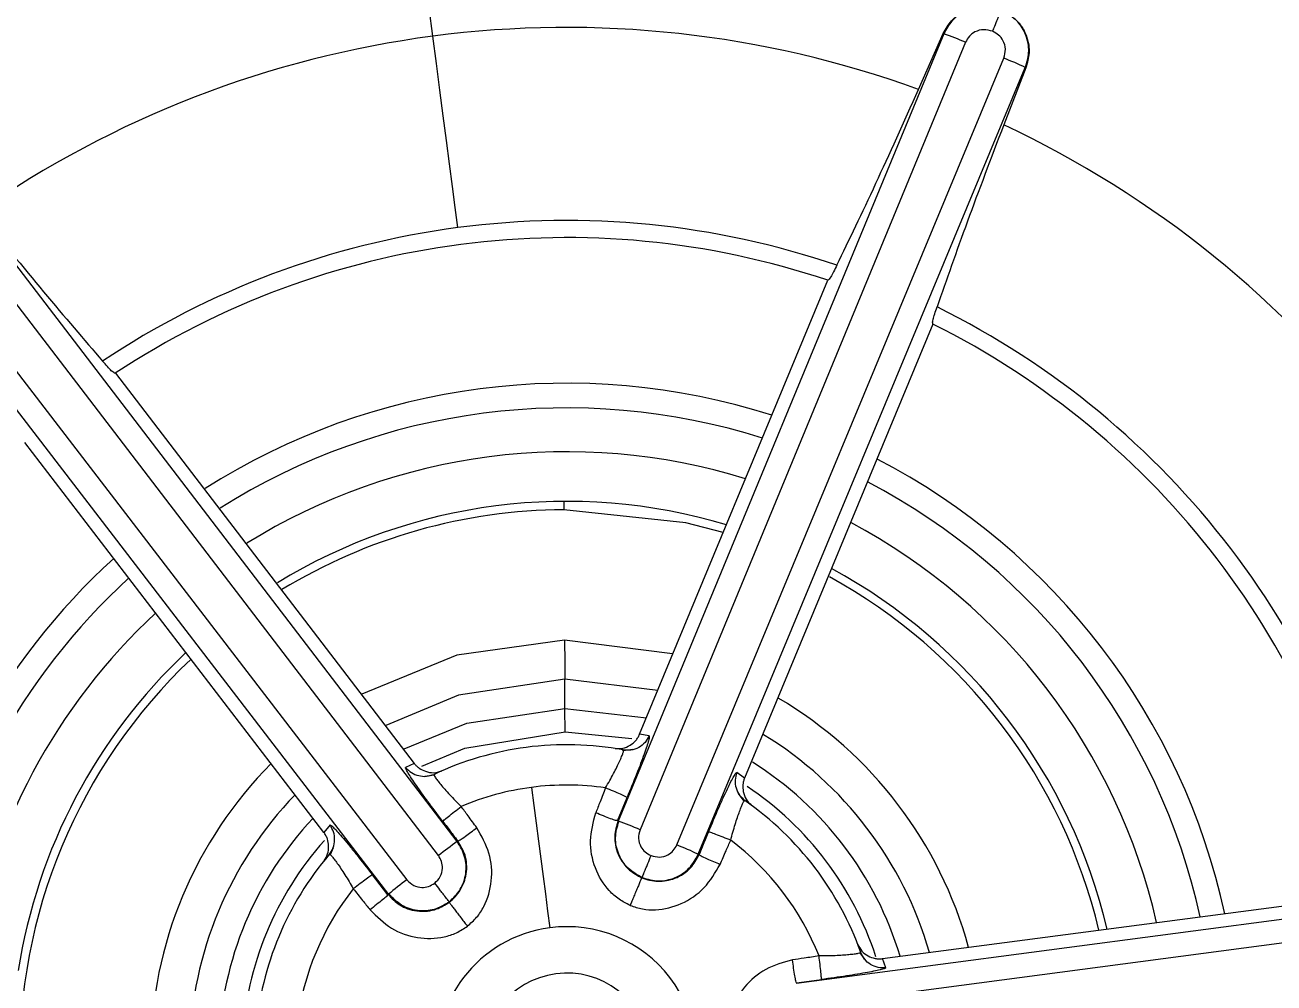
# Model space of a CAD drawing. Extents: x 832 to 912, y 781 to 934.
# Drawn here: x 840.846 to 841.476, y 856.166 to 856.649 of the extents above; entities that cross this region are included whole.
import ezdxf

# ---------------------------------------------------------------- set-up
doc = ezdxf.new("R2010")
doc.units = 0
doc.header["$MEASUREMENT"] = 0
doc.layers.add('1', color=4, linetype='Continuous')

# ---------------------------------------------------------------- blocks, each defined once
blk = doc.blocks.new('2026 SOVEREIGN HL')
at = {"layer": '1', "color": 3, "linetype": 'Continuous', "lineweight": 25}
for p, q in [((9.58045, 59.55015), (9.41612, 59.15281)), ((9.59143, 59.54582), (9.4271, 59.14848)), ((9.56767, 59.52201), (9.58013, 59.55028)), ((9.58045, 59.55015), (9.58013, 59.55028)), ((9.4457, 59.14077), (9.61075, 59.53781)), ((9.45651, 59.13606), (9.62157, 59.5331)), ((9.62189, 59.53296), (9.61068, 59.50414)), ((9.62189, 59.53296), (9.62157, 59.5331)), ((9.33482, 59.14248), (9.0735, 59.48394)), ((9.32533, 59.13546), (9.06402, 59.47692)), ((9.04742, 59.46419), (9.30935, 59.12321)), ((9.03818, 59.45685), (9.30012, 59.11587)), ((9.42689, 59.19666), (9.52186, 59.4257)), ((9.57491, 59.40365), (9.47984, 59.17454)), ((9.16228, 59.3788), (9.31316, 59.18192)), ((9.26753, 59.14713), (9.11666, 59.34389)), ((9.38922, 59.20966), (9.38915, 59.22439)), ((9.43606, 59.21877), (9.38915, 59.22439)), ((9.38928, 59.19786), (9.38922, 59.20966)), ((9.38922, 59.20966), (9.43035, 59.20499)), ((9.38928, 59.19786), (9.423, 59.19453)), ((9.43169, 59.19584), (9.42689, 59.19666)), ((9.41801, 59.18886), (9.41864, 59.18875)), ((9.42353, 59.18888), (9.41867, 59.18832)), ((9.31316, 59.18192), (9.30876, 59.17992)), ((9.32325, 59.17599), (9.3184, 59.17529)), ((9.32316, 59.17641), (9.32378, 59.1767)), ((9.47984, 59.17454), (9.47591, 59.17735)), ((9.47974, 59.16285), (9.47673, 59.16669)), ((9.41571, 59.15298), (9.42056, 59.16469)), ((9.27063, 59.15087), (9.26753, 59.14713)), ((9.41571, 59.15298), (9.41612, 59.15281)), ((9.33482, 59.14248), (9.33518, 59.14275)), ((9.27227, 59.13938), (9.27066, 59.13582)), ((9.45651, 59.13606), (9.45693, 59.13589)), ((9.29976, 59.11559), (9.29204, 59.12565)), ((9.93238, 59.12717), (9.50612, 59.07082)), ((9.29976, 59.11559), (9.30012, 59.11587)), ((9.93412, 59.1155), (9.50786, 59.05915)), ((9.54948, 59.08342), (9.79531, 59.11569)), ((9.54106, 59.08244), (9.53814, 59.08636)), ((9.55117, 59.07886), (9.54948, 59.08342)), ((9.50606, 59.07127), (9.51862, 59.07292)), ((9.50606, 59.07127), (9.50612, 59.07082))]:
    blk.add_line(p, q, dxfattribs=at)
at = {"layer": '1', "color": 3, "linetype": 'Continuous', "lineweight": 25, "flags": 128}
for points in [[(9.32251, 59.54889), (9.32064, 59.56307), (9.31874, 59.57759), (9.31679, 59.5924), (9.31482, 59.60746), (9.31281, 59.62271), (9.31079, 59.63812), (9.30875, 59.65364), (9.30671, 59.66922)], [(9.33518, 59.45231), (9.33386, 59.46239), (9.33245, 59.47311), (9.33097, 59.48443), (9.3294, 59.49633), (9.32777, 59.50876), (9.32608, 59.52169), (9.32432, 59.53508), (9.32251, 59.54889)], [(9.38869, 59.31415), (9.38869, 59.31374), (9.38871, 59.30997)], [(9.46909, 59.29843), (9.45018, 59.30336), (9.38871, 59.30997)], [(9.38905, 59.24405), (9.33469, 59.23661), (9.28671, 59.21686)], [(9.38905, 59.24405), (9.38906, 59.24033), (9.38908, 59.23675), (9.3891, 59.23344), (9.38912, 59.2305), (9.38913, 59.22805), (9.38914, 59.22617), (9.38914, 59.22494), (9.38915, 59.22439)], [(9.44367, 59.23711), (9.44348, 59.23716), (9.38905, 59.24405)], [(9.38915, 59.22439), (9.33551, 59.2164), (9.29877, 59.20107)], [(9.30803, 59.18931), (9.33973, 59.20228), (9.38922, 59.20966)], [(9.31692, 59.18062), (9.33865, 59.18958), (9.38928, 59.19786)], [(9.37226, 59.16984), (9.37345, 59.16077), (9.37464, 59.15171), (9.37583, 59.14268), (9.37701, 59.13371), (9.37817, 59.12484), (9.37932, 59.11607), (9.38045, 59.10744), (9.38157, 59.09898)]]:
    blk.add_lwpolyline(points, dxfattribs=at)
at = {"layer": '1', "color": 3, "linetype": 'Continuous', "lineweight": 25}
for centre, radius, start, end in [((9.39011, 59.03388), 0.99998, 277.47859, 97.47859), ((9.39011, 59.03388), 0.99998, 97.47859, 277.47859), ((9.39011, 59.03388), 0.99604, 11.01135, 101.01135), ((9.39011, 59.03388), 0.98947, 281.01135, 101.01135), ((9.39011, 59.03388), 0.99604, 101.01135, 191.01135), ((9.39011, 59.03388), 0.98947, 101.01135, 281.01135), ((9.39011, 59.03388), 0.97195, 281.01135, 101.01135), ((9.39011, 59.03388), 0.97195, 101.01135, 281.01135), ((9.39011, 59.03388), 0.90391, 281.35502, 101.01135), ((9.39011, 59.03388), 0.90391, 101.35502, 281.01135), ((9.39011, 59.03388), 0.85234, 281.35501, 101.01135), ((9.39011, 59.03388), 0.84763, 277.47859, 97.12379), ((9.39011, 59.03388), 0.8484, 97.47859, 200.98674), ((9.39011, 59.03388), 0.84763, 97.47859, 277.12379), ((9.39011, 59.03388), 0.85234, 101.35501, 281.01135), ((9.39011, 59.03388), 0.83242, 277.47859, 97.12378), ((9.39011, 59.03388), 0.8484, 327.37056, 80.98674), ((9.39011, 59.03388), 0.83242, 97.47859, 277.12378), ((9.39011, 59.03388), 0.65726, 49.48764, 127.79333), ((9.39011, 59.03388), 0.65571, 100.11736, 137.03361), ((9.39011, 59.03388), 0.64079, 7.47859, 97.47859), ((9.39011, 59.03388), 0.64079, 97.47859, 187.47859), ((9.39011, 59.03388), 0.51943, 70.01125, 97.47859), ((9.39011, 59.03388), 0.51943, 97.47859, 124.87208), ((9.51628, 59.37133), 0.18999, 66.69915, 70.25685), ((9.54008, 59.36069), 0.1907, 64.70204, 68.24675), ((9.39011, 59.03388), 0.51943, 10.01124, 64.87197), ((9.39011, 59.03388), 0.42202, 97.47859, 123.71338), ((9.39011, 59.03388), 0.42202, 71.15284, 97.47859), ((9.39011, 59.03388), 0.41338, 71.41557, 123.44905), ((9.39011, 59.03388), 0.42202, 11.15285, 63.71338), ((9.39011, 59.03388), 0.41338, 11.4197, 63.44905), ((9.39011, 59.03388), 0.33989, 72.26719, 122.48602), ((9.39011, 59.03388), 0.32746, 72.44939, 122.2939), ((9.39011, 59.03388), 0.30531, 72.81115, 121.91261), ((9.39011, 59.03388), 0.33989, 12.26719, 62.55224), ((9.39011, 59.03388), 0.32746, 12.44939, 62.36564), ((9.39011, 59.03388), 0.28028, 73.28894, 121.40936), ((9.39011, 59.03388), 0.27609, 90.2906, 121.37057), ((9.39011, 59.03388), 0.30531, 12.81115, 61.99532), ((9.39011, 59.03388), 0.33989, 132.26719, 171.07548), ((9.39011, 59.03388), 0.28028, 13.28894, 61.50655), ((9.39011, 59.03388), 0.32746, 132.44939, 171.07548), ((9.39011, 59.03388), 0.27609, 13.37732, 61.29747), ((9.39011, 59.03388), 0.30531, 132.81115, 171.07548), ((9.39011, 59.03388), 0.28028, 133.28894, 171.07548), ((9.39011, 59.03388), 0.27609, 133.37732, 181.41001), ((9.39011, 59.03388), 0.99604, 281.01135, 11.01135), ((9.39011, 59.03388), 0.21017, 15.23747, 59.38079), ((9.39011, 59.03388), 0.19051, 16.04377, 58.55249), ((9.39011, 59.03388), 0.15748, 97.47859, 115.16101), ((9.39011, 59.03388), 0.15748, 79.56164, 97.47859), ((9.39011, 59.03388), 0.21017, 135.23747, 179.42687), ((9.39011, 59.03388), 0.17578, 16.76788, 57.76347), ((9.39011, 59.03388), 0.13713, 97.47911, 112.88828), ((9.39011, 59.03388), 0.13713, 81.77981, 97.47911), ((9.39011, 59.03388), 0.16398, 17.92973, 56.29248), ((9.39011, 59.03388), 0.19051, 136.04377, 178.56986), ((9.39011, 59.03388), 0.15748, 19.55824, 55.16747), ((9.39011, 59.03388), 0.17578, 136.76788, 177.94909), ((9.35168, 58.97327), 0.19076, 66.71018, 70.25418), ((9.39011, 59.03388), 0.16398, 138.25242, 176.92929), ((9.44272, 58.98657), 0.1896, 124.68817, 128.25389), ((9.39011, 59.03388), 0.13713, 21.77998, 52.88739), ((9.39011, 59.03388), 0.15748, 139.55824, 175.1673), ((9.37441, 58.96225), 0.19223, 64.71616, 68.23263), ((9.4236, 58.97002), 0.1911, 126.71323, 130.25037), ((9.39011, 59.03388), 0.13713, 141.78094, 172.88762), ((9.39011, 59.03388), 0.64079, 277.47859, 7.47859), ((9.39011, 59.03388), 0.06566, 97.47911, 277.47859), ((9.39011, 59.03388), 0.06566, 277.47859, 97.47911), ((9.39011, 59.03388), 0.04225, 7.47859, 187.47859), ((9.39011, 59.03388), 0.51943, 310.01127, 4.87197)]:
    blk.add_arc(centre, radius, start, end, dxfattribs=at)
for points, knots in [([(7.83516, 59.0284), (7.83538, 59.04761), (7.83593, 59.09549), (7.84146, 59.17634), (7.85258, 59.26481), (7.8679, 59.3471), (7.88229, 59.40792), (7.89481, 59.45392), (7.90554, 59.48998), (7.91772, 59.52752), (7.93148, 59.56648), (7.95078, 59.61674), (7.97427, 59.67151), (7.99968, 59.72428), (8.01692, 59.75731), (8.02674, 59.77539), (8.04345, 59.80561), (8.07847, 59.86464), (8.13665, 59.94979), (8.20164, 60.03137), (8.2557, 60.09105), (8.29712, 60.13316), (8.33149, 60.16611), (8.36945, 60.20028), (8.41415, 60.23786), (8.46166, 60.27466), (8.50737, 60.3072), (8.54283, 60.33077), (8.5792, 60.35374), (8.62872, 60.38305), (8.70025, 60.42101), (8.7814, 60.45801), (8.85948, 60.48827), (8.91886, 60.50802), (8.96469, 60.52159), (9.00107, 60.53143), (9.03941, 60.54079), (9.07972, 60.54955), (9.1337, 60.55976), (9.19417, 60.56873), (9.2536, 60.57481), (9.29027, 60.57739), (9.30839, 60.57837), (9.31441, 60.57866), (9.34393, 60.58004), (9.41056, 60.58126), (9.51442, 60.57651), (9.61783, 60.56407), (9.69419, 60.54994), (9.74493, 60.53856), (9.78137, 60.52949), (9.81942, 60.51901), (9.85901, 60.50699), (9.90832, 60.49056), (9.96178, 60.47053), (10.01398, 60.44844), (10.05222, 60.43086), (10.07302, 60.4206), (10.08124, 60.41655)], [0, 0, 0, 0, 0.018254, 0.045505, 0.076959, 0.102938, 0.125005, 0.136333, 0.148247, 0.160748, 0.173835, 0.18751, 0.211902, 0.23045, 0.243151, 0.247309, 0.250004, 0.275964, 0.312497, 0.347924, 0.374993, 0.388976, 0.404055, 0.42023, 0.437502, 0.45955, 0.477317, 0.490805, 0.50001, 0.518199, 0.54547, 0.576932, 0.602893, 0.625008, 0.63638, 0.648316, 0.660817, 0.673881, 0.687511, 0.713025, 0.731945, 0.744269, 0.747958, 0.749184, 0.749998, 0.776046, 0.812472, 0.848712, 0.874939, 0.886229, 0.898124, 0.910624, 0.923729, 0.937441, 0.960009, 0.977962, 0.991294, 1, 1, 1, 1]), ([(9.47608, 58.37902), (9.51862, 58.38708), (9.6037, 58.40321), (9.72222, 58.45838), (9.82823, 58.53386), (9.91733, 58.62904), (9.98619, 58.73965), (10.03213, 58.86159), (10.05341, 58.99015), (10.04919, 59.1204), (10.01965, 59.24732), (9.96591, 59.36603), (9.89005, 59.47199), (9.79498, 59.56108), (9.68433, 59.63003), (9.56244, 59.67559), (9.43369, 59.6983), (9.34733, 59.69193), (9.30415, 59.68874)], [0, 0, 0, 0, 0.062499, 0.1249993, 0.1874993, 0.2500001, 0.3124997, 0.3749993, 0.4374997, 0.4999996, 0.5624997, 0.6249994, 0.6874998, 0.7499997, 0.8124996, 0.8749998, 0.9374996, 1, 1, 1, 1]), ([(9.30415, 59.68874), (9.26161, 59.68067), (9.17653, 59.66455), (9.058, 59.60938), (8.952, 59.5339), (8.8629, 59.43872), (8.79404, 59.32811), (8.74809, 59.20616), (8.72682, 59.0776), (8.73103, 58.94736), (8.76057, 58.82044), (8.81431, 58.70173), (8.89018, 58.59577), (8.98525, 58.50668), (9.0959, 58.43773), (9.21779, 58.39216), (9.34654, 58.36945), (9.4329, 58.37583), (9.47608, 58.37902)], [0, 0, 0, 0, 0.0624992, 0.1249994, 0.1874991, 0.2499998, 0.3124994, 0.3749996, 0.4374995, 0.4999993, 0.5624995, 0.6249997, 0.6875001, 0.7499996, 0.8124995, 0.8749999, 0.9374996, 1, 1, 1, 1]), ([(10.02577, 59.11732), (10.01795, 59.15862), (10.00229, 59.2412), (9.94874, 59.35626), (9.87547, 59.45916), (9.78309, 59.54562), (9.67571, 59.61256), (9.55738, 59.65678), (9.43241, 59.67883), (9.34858, 59.67264), (9.30666, 59.66954)], [0, 0, 0, 0, 0.125001, 0.250001, 0.375001, 0.499999, 0.624999, 0.75, 0.875001, 1, 1, 1, 1]), ([(9.30666, 59.66954), (9.26537, 59.66171), (9.18278, 59.64606), (9.06773, 59.5925), (8.96483, 59.51924), (8.87837, 59.42685), (8.81143, 59.31947), (8.76721, 59.20115), (8.74516, 59.07618), (8.75136, 58.99235), (8.75445, 58.95043)], [0, 0, 0, 0, 0.125, 0.2500002, 0.3749996, 0.4999998, 0.625, 0.7499996, 0.8749993, 1, 1, 1, 1]), ([(9.58013, 59.55028), (9.58138, 59.55254), (9.58387, 59.557), (9.59022, 59.56163), (9.59758, 59.56414), (9.60265, 59.56362), (9.60514, 59.56337)], [0, 0, 0, 0, 0.259557, 0.513549, 0.760834, 1, 1, 1, 1]), ([(9.60515, 59.56338), (9.60261, 59.56362), (9.59755, 59.5641), (9.59025, 59.56152), (9.58406, 59.55687), (9.58166, 59.55239), (9.58045, 59.55015)], [0, 0, 0, 0, 0.250033, 0.500054, 0.750057, 1, 1, 1, 1]), ([(9.60505, 59.55136), (9.60541, 59.55224), (9.60629, 59.55436), (9.6074, 59.55702), (9.60828, 59.55915), (9.60889, 59.56062), (9.60934, 59.5617), (9.60943, 59.56193), (9.60948, 59.56204)], [0, 0, 0, 0, 0.164209, 0.392043, 0.52974, 0.68006, 0.838664, 1, 1, 1, 1]), ([(9.6135, 59.5599), (9.61547, 59.55828), (9.61942, 59.55503), (9.6228, 59.54806), (9.62399, 59.54035), (9.6226, 59.53546), (9.62189, 59.53296)], [0, 0, 0, 0, 0.2432199, 0.4882698, 0.7391128, 1, 1, 1, 1]), ([(9.62157, 59.5331), (9.62231, 59.53553), (9.62378, 59.54039), (9.62269, 59.54805), (9.61937, 59.55504), (9.61546, 59.55828), (9.61351, 59.55991)], [0, 0, 0, 0, 0.249953, 0.499977, 0.749984, 1, 1, 1, 1]), ([(9.60505, 59.55136), (9.60356, 59.55178), (9.60059, 59.55262), (9.59634, 59.55137), (9.59313, 59.549), (9.59199, 59.54688), (9.59143, 59.54582)], [0, 0, 0, 0, 0.280832, 0.56027, 0.780617, 1, 1, 1, 1]), ([(9.61075, 59.53781), (9.61116, 59.53931), (9.61196, 59.5423), (9.61066, 59.54651), (9.60824, 59.54967), (9.60612, 59.55079), (9.60505, 59.55136)], [0, 0, 0, 0, 0.2824356, 0.5618805, 0.7779977, 1, 1, 1, 1]), ([(9.52644, 59.43327), (9.53278, 59.44636), (9.54514, 59.47193), (9.56028, 59.50559), (9.56767, 59.52201)], [0, 0, 0, 0, 0.512273, 1, 1, 1, 1]), ([(9.61068, 59.50414), (9.60428, 59.48733), (9.59116, 59.45282), (9.58181, 59.42601), (9.57701, 59.41226)], [0, 0, 0, 0, 0.487205, 1, 1, 1, 1]), ([(9.09314, 59.46002), (9.1045, 59.44608), (9.12782, 59.41746), (9.14636, 59.39596), (9.15587, 59.38493)], [0, 0, 0, 0, 0.487208, 1, 1, 1, 1]), ([(9.52644, 59.43327), (9.52534, 59.43102), (9.52313, 59.4265), (9.52228, 59.42597), (9.52186, 59.4257)], [0, 0, 0, 0, 0.500006, 1, 1, 1, 1]), ([(9.57489, 59.40366), (9.57478, 59.40415), (9.57456, 59.40513), (9.57619, 59.40988), (9.57701, 59.41226)], [0, 0, 0, 0, 0.499957, 1, 1, 1, 1]), ([(9.16226, 59.37879), (9.16178, 59.37894), (9.16083, 59.37924), (9.15752, 59.38303), (9.15587, 59.38493)], [0, 0, 0, 0, 0.499948, 1, 1, 1, 1]), ([(9.41459, 59.18944), (9.41585, 59.18938), (9.41831, 59.18926), (9.42195, 59.1908), (9.42454, 59.19289), (9.42608, 59.19496), (9.42662, 59.1961), (9.42689, 59.19666)], [0, 0, 0, 0, 0.288369, 0.562034, 0.789879, 0.89501, 1, 1, 1, 1]), ([(9.43169, 59.19584), (9.43107, 59.19469), (9.42981, 59.19231), (9.42652, 59.18979), (9.42262, 59.1884), (9.41994, 59.18864), (9.41864, 59.18875)], [0, 0, 0, 0, 0.242656, 0.499945, 0.757441, 1, 1, 1, 1]), ([(9.43169, 59.19584), (9.43175, 59.1957), (9.43187, 59.19542), (9.43143, 59.19353), (9.43055, 59.19063), (9.42919, 59.18671), (9.42746, 59.18199), (9.42469, 59.17477), (9.42222, 59.16874), (9.42056, 59.16469)], [0, 0, 0, 0, 0.124915, 0.247147, 0.371067, 0.495347, 0.619841, 0.745257, 1, 1, 1, 1]), ([(9.40972, 59.1696), (9.41111, 59.17203), (9.41318, 59.17566), (9.41542, 59.1801), (9.41681, 59.18303), (9.41787, 59.18546), (9.41855, 59.18728), (9.41886, 59.18847), (9.41872, 59.18866), (9.41864, 59.18875)], [0, 0, 0, 0, 0.257287, 0.383668, 0.508401, 0.631936, 0.754692, 0.877194, 1, 1, 1, 1]), ([(9.32757, 59.15267), (9.32492, 59.15616), (9.32096, 59.16137), (9.31641, 59.16765), (9.3135, 59.17178), (9.31118, 59.17523), (9.30959, 59.17778), (9.30868, 59.17948), (9.30873, 59.17977), (9.30876, 59.17992)], [0, 0, 0, 0, 0.255029, 0.381046, 0.506693, 0.630761, 0.755413, 0.876709, 1, 1, 1, 1]), ([(9.30876, 59.17992), (9.30969, 59.17897), (9.31157, 59.17708), (9.31534, 59.17563), (9.31936, 59.17518), (9.32189, 59.176), (9.32316, 59.17641)], [0, 0, 0, 0, 0.249226, 0.500009, 0.750731, 1, 1, 1, 1]), ([(9.31316, 59.18192), (9.31353, 59.18148), (9.31428, 59.1806), (9.31614, 59.17911), (9.3191, 59.17767), (9.32313, 59.17693), (9.3256, 59.1777), (9.32688, 59.1781)], [0, 0, 0, 0, 0.095841, 0.193372, 0.407416, 0.695053, 1, 1, 1, 1]), ([(9.32316, 59.17641), (9.32311, 59.1763), (9.32301, 59.17609), (9.32362, 59.17502), (9.32475, 59.17345), (9.32641, 59.17138), (9.32852, 59.16891), (9.33184, 59.16519), (9.3348, 59.16221), (9.33678, 59.16021)], [0, 0, 0, 0, 0.122297, 0.244407, 0.366857, 0.490299, 0.6151, 0.74174, 1, 1, 1, 1]), ([(9.46172, 59.14744), (9.46341, 59.15148), (9.46594, 59.15751), (9.46911, 59.16459), (9.47123, 59.16918), (9.47306, 59.17291), (9.47447, 59.17556), (9.47549, 59.1772), (9.47577, 59.1773), (9.47591, 59.17735)], [0, 0, 0, 0, 0.255033, 0.381043, 0.506701, 0.630754, 0.755408, 0.876708, 1, 1, 1, 1]), ([(9.47591, 59.17735), (9.47555, 59.17607), (9.47483, 59.1735), (9.47545, 59.1695), (9.47708, 59.16579), (9.47907, 59.16402), (9.48006, 59.16314)], [0, 0, 0, 0, 0.249263, 0.499955, 0.750701, 1, 1, 1, 1]), ([(9.47984, 59.17454), (9.47965, 59.174), (9.47926, 59.17291), (9.4789, 59.17056), (9.47912, 59.16733), (9.48052, 59.16351), (9.48239, 59.16172), (9.4834, 59.16075)], [0, 0, 0, 0, 0.0959871, 0.193569, 0.4077182, 0.6831566, 1, 1, 1, 1]), ([(9.40972, 59.1696), (9.40878, 59.16725), (9.40712, 59.16305), (9.40547, 59.15884), (9.40475, 59.15699)], [0, 0, 0, 0, 0.560166, 1, 1, 1, 1]), ([(9.42056, 59.16469), (9.42036, 59.16483), (9.41995, 59.1651), (9.41742, 59.16629), (9.41383, 59.16787), (9.41105, 59.16904), (9.40972, 59.1696)], [0, 0, 0, 0, 0.240648, 0.499945, 0.759285, 1, 1, 1, 1]), ([(9.32757, 59.15267), (9.32773, 59.15285), (9.32805, 59.15322), (9.33019, 59.15502), (9.33325, 59.15748), (9.33563, 59.15933), (9.33678, 59.16021)], [0, 0, 0, 0, 0.240693, 0.499974, 0.759343, 1, 1, 1, 1]), ([(9.34472, 59.14946), (9.34324, 59.15147), (9.3406, 59.15506), (9.33795, 59.15864), (9.33678, 59.16021)], [0, 0, 0, 0, 0.559852, 1, 1, 1, 1]), ([(9.47286, 59.14323), (9.47359, 59.14594), (9.4747, 59.14998), (9.47625, 59.15471), (9.47733, 59.15777), (9.4783, 59.16025), (9.4791, 59.16202), (9.47972, 59.16309), (9.47995, 59.16312), (9.48006, 59.16314)], [0, 0, 0, 0, 0.257541, 0.383943, 0.508736, 0.63222, 0.754897, 0.877274, 1, 1, 1, 1]), ([(9.42214, 59.11028), (9.4202, 59.11123), (9.41629, 59.11317), (9.40969, 59.11918), (9.40378, 59.12901), (9.40108, 59.14307), (9.40352, 59.15233), (9.40475, 59.15699)], [0, 0, 0, 0, 0.116925, 0.236333, 0.483425, 0.740005, 1, 1, 1, 1]), ([(9.41571, 59.15298), (9.41547, 59.15302), (9.41499, 59.15308), (9.41241, 59.15397), (9.40882, 59.15534), (9.40607, 59.15645), (9.40475, 59.15699)], [0, 0, 0, 0, 0.240928, 0.499945, 0.759042, 1, 1, 1, 1]), ([(9.27026, 59.13603), (9.271, 59.13714), (9.27248, 59.13937), (9.2731, 59.14338), (9.27268, 59.14742), (9.27131, 59.14972), (9.27063, 59.15087)], [0, 0, 0, 0, 0.249218, 0.500013, 0.75074, 1, 1, 1, 1]), ([(9.27063, 59.15087), (9.27079, 59.15085), (9.27109, 59.15082), (9.27251, 59.14948), (9.27458, 59.14727), (9.2773, 59.14414), (9.28052, 59.14027), (9.28538, 59.13427), (9.28937, 59.12911), (9.29204, 59.12565)], [0, 0, 0, 0, 0.12492, 0.247155, 0.371082, 0.495344, 0.619845, 0.745238, 1, 1, 1, 1]), ([(9.32757, 59.15267), (9.32899, 59.15082), (9.33153, 59.14752), (9.33406, 59.14421), (9.33518, 59.14275)], [0, 0, 0, 0, 0.559957, 1, 1, 1, 1]), ([(9.33518, 59.14275), (9.33544, 59.14287), (9.33597, 59.14311), (9.33857, 59.1449), (9.34166, 59.14715), (9.34372, 59.14871), (9.34472, 59.14946)], [0, 0, 0, 0, 0.2710364, 0.562201, 0.7889337, 1, 1, 1, 1]), ([(9.33996, 59.09981), (9.34159, 59.10124), (9.34489, 59.10413), (9.34971, 59.11166), (9.35287, 59.12269), (9.35184, 59.13696), (9.3471, 59.14528), (9.34472, 59.14946)], [0, 0, 0, 0, 0.1175191, 0.2369501, 0.4839083, 0.7407946, 1, 1, 1, 1]), ([(9.41598, 59.15287), (9.41523, 59.15034), (9.41406, 59.14635), (9.41456, 59.14064), (9.41592, 59.13595), (9.41839, 59.13164), (9.42227, 59.1273), (9.42585, 59.1254), (9.42802, 59.12425)], [0, 0, 0, 0, 0.224682, 0.354404, 0.495631, 0.654582, 0.791457, 1, 1, 1, 1]), ([(9.42814, 59.12433), (9.42564, 59.12572), (9.42064, 59.1285), (9.41593, 59.13589), (9.41404, 59.14444), (9.41561, 59.14994), (9.4164, 59.1527)], [0, 0, 0, 0, 0.24994, 0.499918, 0.749942, 1, 1, 1, 1]), ([(9.4271, 59.14848), (9.42671, 59.147), (9.42594, 59.1441), (9.42722, 59.14006), (9.42957, 59.13705), (9.43163, 59.13598), (9.43269, 59.13543)], [0, 0, 0, 0, 0.287977, 0.562205, 0.773717, 1, 1, 1, 1]), ([(9.26763, 59.13286), (9.26831, 59.13392), (9.26965, 59.13599), (9.27013, 59.13991), (9.26962, 59.14321), (9.2686, 59.14557), (9.26788, 59.14661), (9.26753, 59.14713)], [0, 0, 0, 0, 0.2883797, 0.5619761, 0.7897929, 0.8949524, 1, 1, 1, 1]), ([(9.33079, 59.11204), (9.33285, 59.11403), (9.33697, 59.11801), (9.33961, 59.12636), (9.33923, 59.1351), (9.33629, 59.14002), (9.33482, 59.14248)], [0, 0, 0, 0, 0.249998, 0.499971, 0.749972, 1, 1, 1, 1]), ([(9.3308, 59.11189), (9.33186, 59.11278), (9.33399, 59.1146), (9.33739, 59.11923), (9.3395, 59.12488), (9.33974, 59.13095), (9.3388, 59.13677), (9.33658, 59.14043), (9.33518, 59.14275)], [0, 0, 0, 0, 0.117716, 0.238041, 0.492505, 0.637481, 0.770299, 1, 1, 1, 1]), ([(9.46172, 59.14744), (9.46083, 59.14528), (9.45924, 59.14143), (9.45764, 59.13758), (9.45693, 59.13589)], [0, 0, 0, 0, 0.559927, 1, 1, 1, 1]), ([(9.46172, 59.14744), (9.46195, 59.14739), (9.46243, 59.1473), (9.46507, 59.14635), (9.46873, 59.14492), (9.47151, 59.14378), (9.47286, 59.14323)], [0, 0, 0, 0, 0.240639, 0.499987, 0.759273, 1, 1, 1, 1]), ([(9.46751, 59.13098), (9.46852, 59.13326), (9.47031, 59.13734), (9.47208, 59.14143), (9.47286, 59.14323)], [0, 0, 0, 0, 0.559837, 1, 1, 1, 1]), ([(9.27026, 59.13603), (9.27037, 59.13604), (9.2706, 59.13606), (9.27147, 59.13518), (9.27271, 59.13368), (9.27428, 59.13154), (9.27612, 59.12887), (9.27885, 59.12472), (9.28096, 59.12113), (9.28237, 59.11872)], [0, 0, 0, 0, 0.123028, 0.245726, 0.368585, 0.492207, 0.616933, 0.743233, 1, 1, 1, 1]), ([(9.32346, 59.12153), (9.3245, 59.12255), (9.3266, 59.12463), (9.32758, 59.12875), (9.32714, 59.13255), (9.32593, 59.1345), (9.32533, 59.13546)], [0, 0, 0, 0, 0.277462, 0.56131, 0.78311, 1, 1, 1, 1]), ([(9.42802, 59.12425), (9.42932, 59.12378), (9.43195, 59.12284), (9.43767, 59.12221), (9.44361, 59.12321), (9.44899, 59.12604), (9.45356, 59.12976), (9.45562, 59.13351), (9.45693, 59.13589)], [0, 0, 0, 0, 0.1177007, 0.2380794, 0.4924948, 0.6374805, 0.7702903, 1, 1, 1, 1]), ([(9.42814, 59.12433), (9.43089, 59.12354), (9.4364, 59.12197), (9.44495, 59.12385), (9.45234, 59.12856), (9.45512, 59.13356), (9.45651, 59.13606)], [0, 0, 0, 0, 0.249945, 0.499965, 0.749939, 1, 1, 1, 1]), ([(9.42814, 59.12433), (9.42823, 59.12454), (9.42841, 59.12498), (9.42931, 59.12713), (9.43025, 59.12942), (9.43129, 59.13196), (9.43214, 59.13406), (9.43269, 59.13543)], [0, 0, 0, 0, 0.237067, 0.494887, 0.626759, 0.756496, 1, 1, 1, 1]), ([(9.43269, 59.13543), (9.4341, 59.13504), (9.43694, 59.13426), (9.44101, 59.13546), (9.44408, 59.13775), (9.44516, 59.13977), (9.4457, 59.14077)], [0, 0, 0, 0, 0.277474, 0.561325, 0.783056, 1, 1, 1, 1]), ([(9.45693, 59.13589), (9.45716, 59.13572), (9.45764, 59.13538), (9.46048, 59.13403), (9.46398, 59.13248), (9.46636, 59.13147), (9.46751, 59.13098)], [0, 0, 0, 0, 0.27103, 0.562204, 0.789005, 1, 1, 1, 1]), ([(9.42214, 59.11028), (9.42419, 59.10958), (9.42834, 59.10817), (9.43727, 59.10776), (9.4484, 59.11054), (9.46025, 59.11857), (9.46508, 59.12683), (9.46751, 59.13098)], [0, 0, 0, 0, 0.117467, 0.236932, 0.4839, 0.740779, 1, 1, 1, 1]), ([(9.29204, 59.12565), (9.29183, 59.12555), (9.2914, 59.12533), (9.2891, 59.12373), (9.28593, 59.12141), (9.28353, 59.11959), (9.28237, 59.11872)], [0, 0, 0, 0, 0.24068, 0.500014, 0.759262, 1, 1, 1, 1]), ([(9.30935, 59.12321), (9.31044, 59.12213), (9.31257, 59.12002), (9.31671, 59.11911), (9.32049, 59.11964), (9.32245, 59.12088), (9.32346, 59.12153)], [0, 0, 0, 0, 0.287938, 0.562147, 0.77377, 1, 1, 1, 1]), ([(9.42802, 59.12425), (9.42797, 59.12418), (9.42788, 59.12403), (9.42751, 59.12318), (9.4269, 59.12176), (9.42607, 59.11976), (9.42509, 59.1174), (9.42406, 59.11494), (9.42306, 59.11252), (9.42244, 59.11101), (9.42214, 59.11028)], [0, 0, 0, 0, 0.107025, 0.227318, 0.359704, 0.501616, 0.634772, 0.764189, 0.886641, 1, 1, 1, 1]), ([(9.28238, 59.11872), (9.28395, 59.11673), (9.28675, 59.11319), (9.28957, 59.10966), (9.29081, 59.10811)], [0, 0, 0, 0, 0.560105, 1, 1, 1, 1]), ([(9.33079, 59.11204), (9.32834, 59.11057), (9.32343, 59.10762), (9.31468, 59.10724), (9.30633, 59.10988), (9.30235, 59.11399), (9.30036, 59.11605)], [0, 0, 0, 0, 0.249979, 0.499933, 0.749951, 1, 1, 1, 1]), ([(9.33079, 59.11204), (9.33065, 59.11222), (9.33037, 59.1126), (9.32895, 59.11445), (9.32744, 59.11641), (9.32576, 59.11858), (9.32437, 59.12036), (9.32346, 59.12153)], [0, 0, 0, 0, 0.237097, 0.494958, 0.626779, 0.756604, 1, 1, 1, 1]), ([(9.47356, 58.39822), (9.51485, 58.40604), (9.59744, 58.4217), (9.71249, 58.47525), (9.81539, 58.54852), (9.90185, 58.6409), (9.96879, 58.74828), (10.01302, 58.86661), (10.03506, 58.99158), (10.02887, 59.07541), (10.02577, 59.11732)], [0, 0, 0, 0, 0.124999, 0.249999, 0.374999, 0.499999, 0.625, 0.749999, 0.875, 1, 1, 1, 1]), ([(9.29976, 59.11559), (9.29962, 59.11541), (9.29932, 59.11503), (9.29725, 59.11324), (9.29428, 59.11081), (9.29194, 59.10899), (9.29081, 59.10811)], [0, 0, 0, 0, 0.240909, 0.4999955, 0.7591056, 1, 1, 1, 1]), ([(9.3, 59.11578), (9.30182, 59.11387), (9.30469, 59.11085), (9.30988, 59.10843), (9.31462, 59.10726), (9.31959, 59.10725), (9.32529, 59.10844), (9.32873, 59.11059), (9.3308, 59.11189)], [0, 0, 0, 0, 0.2246767, 0.3543951, 0.4956579, 0.6546055, 0.7914461, 1, 1, 1, 1]), ([(9.3308, 59.11189), (9.33084, 59.11181), (9.33093, 59.11166), (9.33148, 59.11091), (9.3324, 59.10968), (9.33371, 59.10796), (9.33527, 59.10593), (9.33689, 59.10381), (9.33848, 59.10173), (9.33948, 59.10044), (9.33996, 59.09981)], [0, 0, 0, 0, 0.107241, 0.227638, 0.359992, 0.501587, 0.634771, 0.764173, 0.886659, 1, 1, 1, 1]), ([(9.29081, 59.10811), (9.29424, 59.10472), (9.30104, 59.09797), (9.31456, 59.09328), (9.32603, 59.09349), (9.33453, 59.09619), (9.33816, 59.09861), (9.33996, 59.09981)], [0, 0, 0, 0, 0.260016, 0.516589, 0.76369, 0.883079, 1, 1, 1, 1]), ([(9.51745, 59.08476), (9.51495, 59.08439), (9.51048, 59.08374), (9.50601, 59.08306), (9.50405, 59.08276)], [0, 0, 0, 0, 0.560034, 1, 1, 1, 1]), ([(9.5385, 59.0866), (9.53846, 59.08649), (9.53837, 59.08629), (9.53717, 59.08597), (9.53524, 59.08566), (9.53261, 59.08536), (9.52937, 59.0851), (9.52442, 59.08481), (9.52025, 59.08478), (9.51746, 59.08476)], [0, 0, 0, 0, 0.123025, 0.245691, 0.36856, 0.492179, 0.616936, 0.743236, 1, 1, 1, 1]), ([(9.51862, 59.07292), (9.51864, 59.07316), (9.51867, 59.07364), (9.51843, 59.07643), (9.51801, 59.08034), (9.51764, 59.08332), (9.51746, 59.08476)], [0, 0, 0, 0, 0.240649, 0.500033, 0.759354, 1, 1, 1, 1]), ([(9.53707, 59.09046), (9.53765, 59.08934), (9.53877, 59.08714), (9.54193, 59.08477), (9.54504, 59.08357), (9.5476, 59.08327), (9.54885, 59.08337), (9.54948, 59.08342)], [0, 0, 0, 0, 0.28839, 0.562011, 0.789765, 0.894979, 1, 1, 1, 1]), ([(9.55117, 59.07886), (9.54986, 59.07881), (9.54717, 59.07871), (9.54335, 59.0803), (9.54019, 59.08298), (9.53905, 59.08541), (9.5385, 59.0866)], [0, 0, 0, 0, 0.24265, 0.499939, 0.757367, 1, 1, 1, 1]), ([(9.50405, 59.08276), (9.4994, 59.08149), (9.49015, 59.07897), (9.47933, 59.0696), (9.47377, 59.05957), (9.47186, 59.05085), (9.47215, 59.04649), (9.47229, 59.04434)], [0, 0, 0, 0, 0.259986, 0.516604, 0.763684, 0.883067, 1, 1, 1, 1]), ([(9.50606, 59.07127), (9.50597, 59.07148), (9.50578, 59.07193), (9.50527, 59.07461), (9.50465, 59.07841), (9.50425, 59.08134), (9.50405, 59.08276)], [0, 0, 0, 0, 0.24091, 0.499989, 0.759076, 1, 1, 1, 1]), ([(9.55117, 59.07886), (9.55107, 59.07873), (9.55089, 59.07849), (9.54903, 59.07792), (9.54608, 59.07724), (9.54201, 59.07645), (9.53705, 59.07559), (9.52942, 59.07438), (9.52296, 59.07351), (9.51862, 59.07292)], [0, 0, 0, 0, 0.124912, 0.247146, 0.37108, 0.495359, 0.619823, 0.745246, 1, 1, 1, 1])]:
    blk.add_open_spline(points, degree=3, knots=knots, dxfattribs=at)

msp = doc.modelspace()

# ---------------------------------------------------------------- block references
at = {"layer": '1'}
msp.add_blockref('2026 SOVEREIGN HL', (831.72924, 797.0948), dxfattribs=at)

doc.saveas('drawing.dxf')
